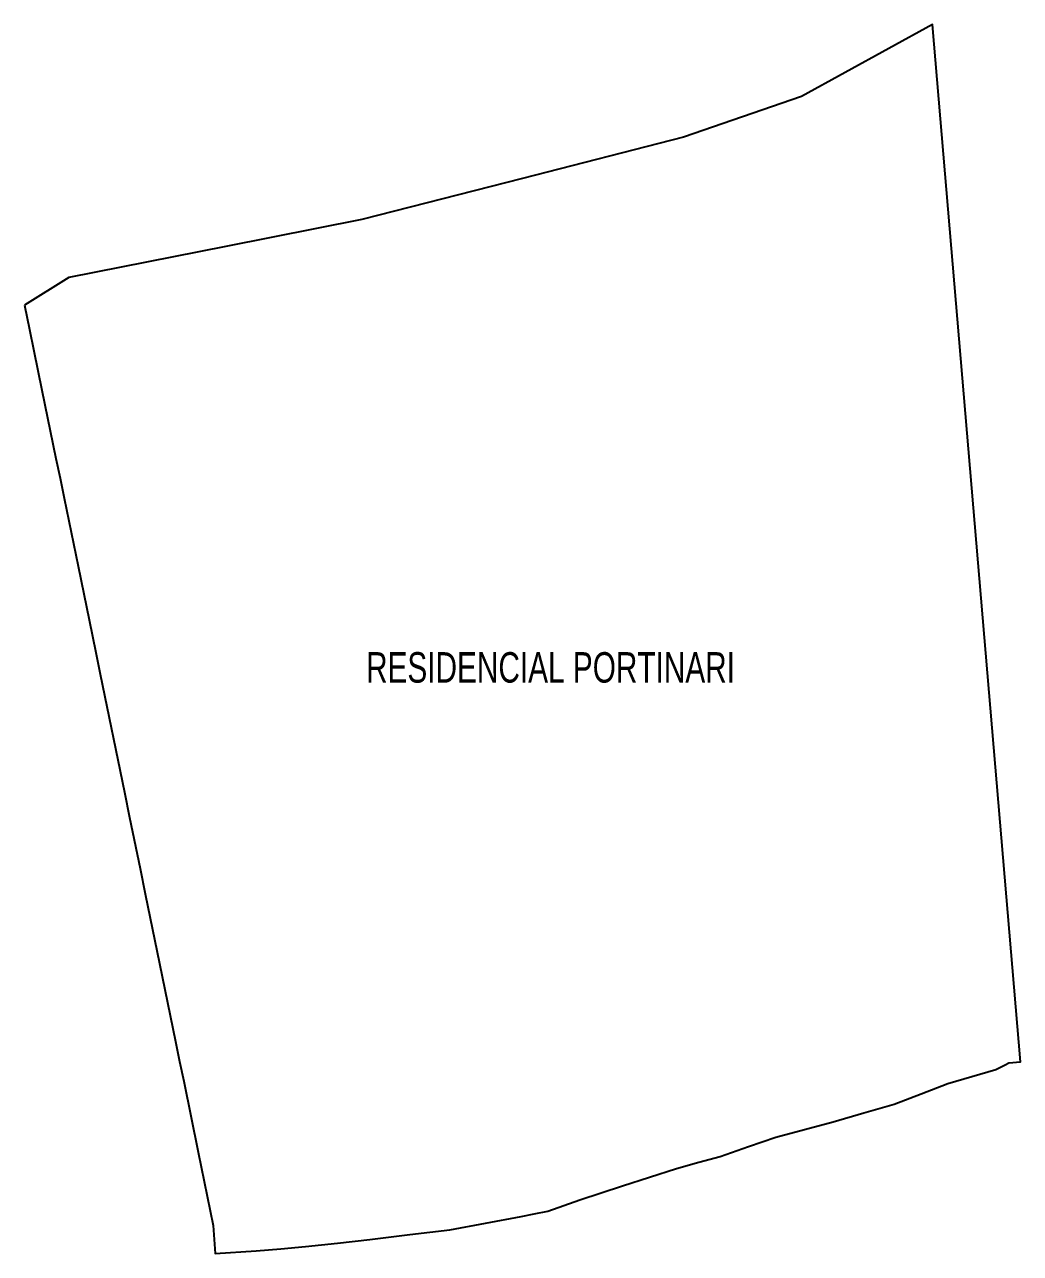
# Model space of a CAD drawing. Header units: millimetres. Extents: x 247112 to 276794, y 7363827 to 7397094.
# Drawn here: x 269956.8 to 270300.2, y 7371991.3 to 7372415.2 of the extents above; entities that cross this region are included whole.
import ezdxf
from ezdxf.enums import TextEntityAlignment as Align

# ---------------------------------------------------------------- set-up
doc = ezdxf.new("R2010")
doc.units = ezdxf.units.MM
doc.layers.add('BAIRRO', color=3, linetype='Continuous')
doc.styles.add('GEOMAIS', font='', dxfattribs={"width": 0.7, "height": 0.2})
doc.styles.get('GEOMAIS').set_extended_font_data('Arial')

msp = doc.modelspace()

# ---------------------------------------------------------------- linework, layer by layer
at = {"layer": 'BAIRRO'}
msp.add_lwpolyline([(269956.7915, 7372318.40741), (269958.51479, 7372309.9998), (269960.01423, 7372302.68429), (269962.79521, 7372289.11637), (269967.61425, 7372265.60516), (269969.0198, 7372258.74772), (269970.42535, 7372251.89029), (269975.24438, 7372228.37908), (269980.06341, 7372204.86787), (269981.46979, 7372198.0106), (269982.87451, 7372191.153), (269991.20742, 7372150.4982), (269993.00792, 7372141.71388), (269996.60509, 7372124.1639), (269998.40585, 7372115.37833), (270003.32527, 7372091.3773), (270008.84708, 7372064.43738), (270010.25263, 7372057.57994), (270011.65818, 7372050.72251), (270016.67801, 7372026.23166), (270021.84843, 7372001.0061), (270022.4672, 7371991.33864), (270036.60168, 7371992.24333), (270045.13735, 7371992.96263), (270053.67302, 7371993.68192), (270064.75021, 7371994.92871), (270075.82739, 7371996.17549), (270089.62934, 7371997.85351), (270103.43129, 7371999.53152), (270115.70731, 7372001.78868), (270127.98333, 7372004.04584), (270132.47942, 7372004.94496), (270137.25391, 7372005.89976), (270148.32004, 7372009.81446), (270155.65688, 7372012.26007), (270162.99372, 7372014.70568), (270172.29664, 7372017.67878), (270181.59956, 7372020.65188), (270189.32002, 7372022.76182), (270196.65661, 7372024.73662), (270206.43931, 7372028.18053), (270215.83814, 7372031.4893), (270225.7165, 7372034.12673), (270235.59485, 7372036.76415), (270246.14456, 7372039.7852), (270256.69426, 7372042.80626), (270265.94923, 7372046.35479), (270275.20419, 7372049.90333), (270283.45214, 7372052.34894), (270291.70009, 7372054.79455), (270294.91296, 7372056.42496), (270296.2432, 7372057.10001), (270300.19795, 7372057.43516), (270269.87546, 7372415.2406), (270224.66037, 7372390.41764), (270204.33172, 7372383.41792), (270184.00307, 7372376.41821), (270128.55168, 7372362.18071), (270073.1003, 7372347.94322), (270026.21071, 7372338.65883), (269972.06192, 7372327.93708), (269956.7915, 7372318.40741)], close=True, dxfattribs=at)

# ---------------------------------------------------------------- texts
at = {"layer": 'BAIRRO', "style": 'GEOMAIS', "width": 0.7}
msp.add_text('RESIDENCIAL PORTINARI', height=10.5, dxfattribs=at).set_placement((270138.15796, 7372193.50378), align=Align.MIDDLE)

doc.saveas('drawing.dxf')
